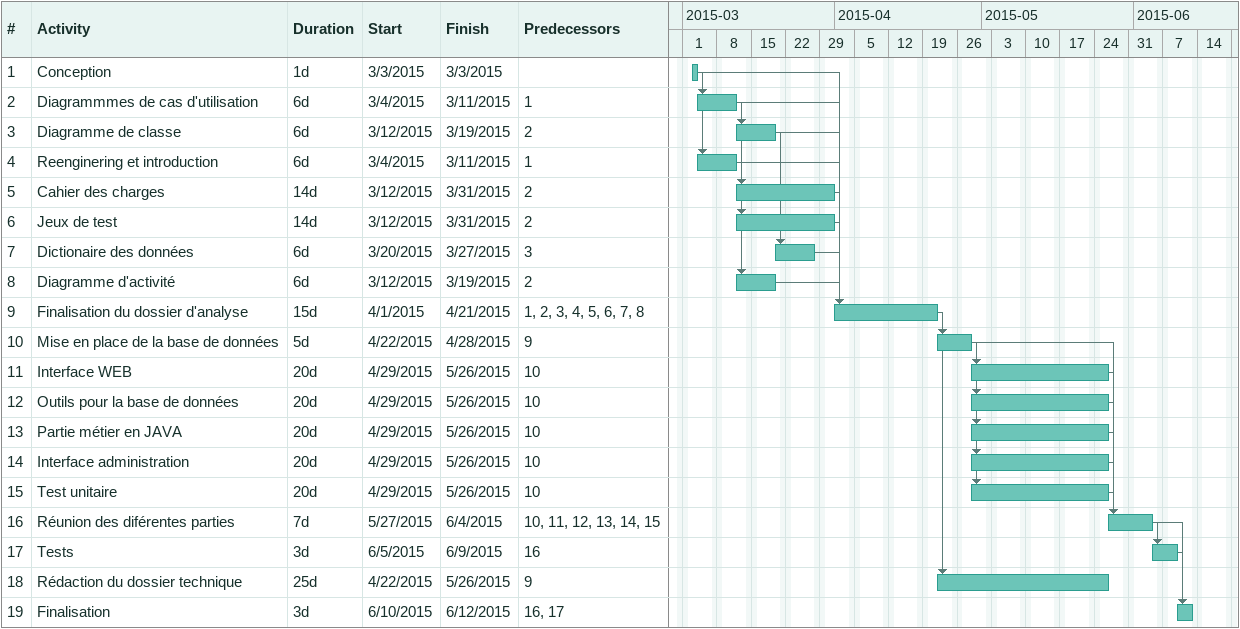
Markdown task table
| ID | Task | Duration | Start | Finish | Predecessors |
|---|---|---|---|---|---|
| 1 | Conception | 1d | 2015-03-03 | 2015-03-03 |  |
| 2 | Diagrammmes de cas d'utilisation | 6d | 2015-03-04 | 2015-03-11 | 1 |
| 3 | Diagramme de classe | 6d | 2015-03-12 | 2015-03-19 | 2 |
| 4 | Reenginering et introduction | 6d | 2015-03-04 | 2015-03-11 | 1 |
| 5 | Cahier des charges | 14d | 2015-03-12 | 2015-03-31 | 2 |
| 6 | Jeux de test | 14d | 2015-03-12 | 2015-03-31 | 2 |
| 7 | Dictionaire des données | 6d | 2015-03-20 | 2015-03-27 | 3 |
| 8 | Diagramme d'activité | 6d | 2015-03-12 | 2015-03-19 | 2 |
| 9 | Finalisation du dossier d'analyse | 15d | 2015-04-01 | 2015-04-21 | 1, 2, 3, 4, 5, 6, 7, 8 |
| 10 | Mise en place de la base de données | 5d | 2015-04-22 | 2015-04-28 | 9 |
| 11 | Interface WEB | 20d | 2015-04-29 | 2015-05-26 | 10 |
| 12 | Outils pour la base de données | 20d | 2015-04-29 | 2015-05-26 | 10 |
| 13 | Partie métier en JAVA | 20d | 2015-04-29 | 2015-05-26 | 10 |
| 14 | Interface administration | 20d | 2015-04-29 | 2015-05-26 | 10 |
| 15 | Test unitaire | 20d | 2015-04-29 | 2015-05-26 | 10 |
| 16 | Réunion des diférentes parties | 7d | 2015-05-27 | 2015-06-04 | 10, 11, 12, 13, 14, 15 |
| 17 | Tests | 3d | 2015-06-05 | 2015-06-09 | 16 |
| 18 | Rédaction du dossier technique | 25d | 2015-04-22 | 2015-05-26 | 9 |
| 19 | Finalisation | 3d | 2015-06-10 | 2015-06-12 | 16, 17 |
